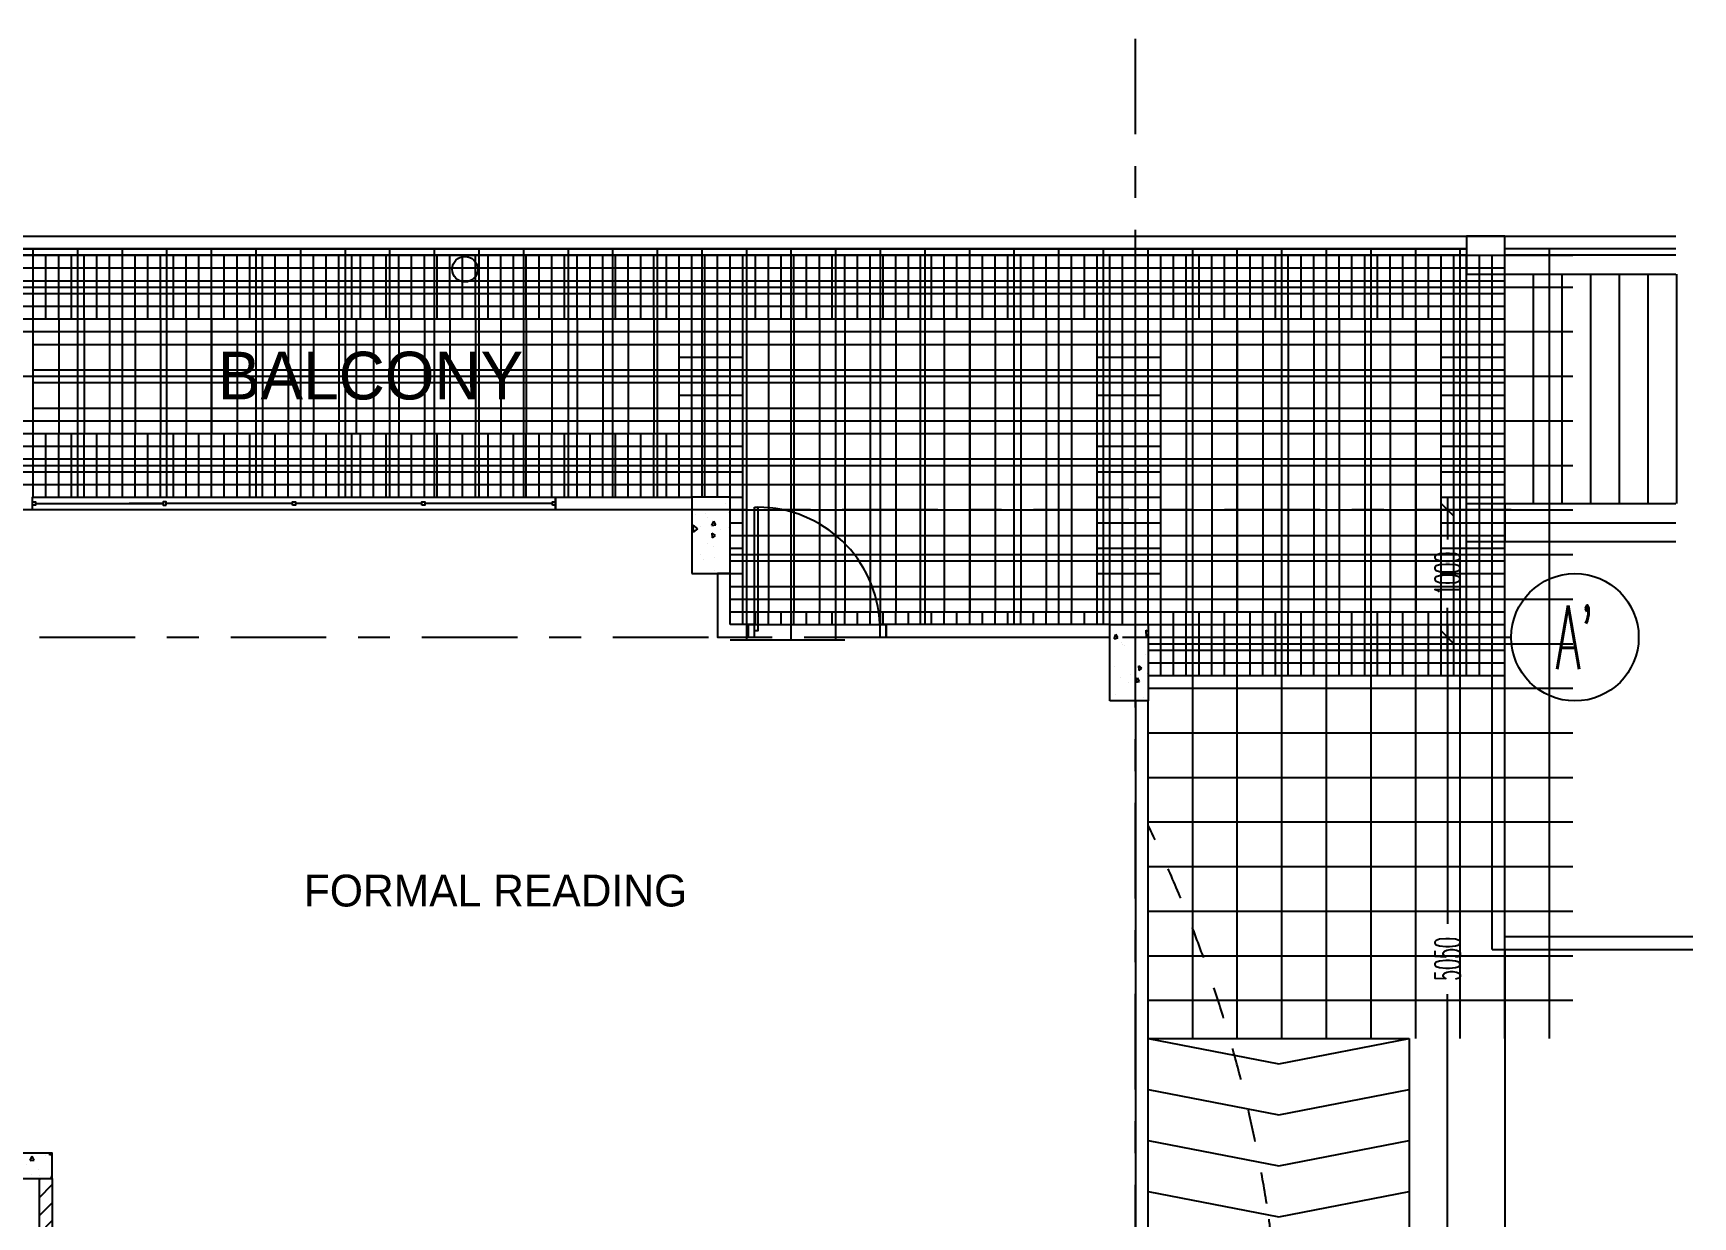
# Model space of a CAD drawing. Extents: x -15993 to 86771, y -21965 to 41866.
# Drawn here: x 62650 to 75675, y 6000 to 15293 of the extents above; entities that cross this region are included whole.
import ezdxf
from ezdxf.enums import TextEntityAlignment as Align

# ---------------------------------------------------------------- set-up
doc = ezdxf.new("R2010")
doc.units = 0
doc.header["$LTSCALE"] = 100
doc.header["$MEASUREMENT"] = 0
doc.header["$PDMODE"] = 3
doc.header["$PDSIZE"] = -5
for name, pattern in [('HIDDEN', [5, 2.5, -2.5]), ('HIDDEN2', [2.5, 1.25, -1.25]), ('X030--AG$0$CENTER', [15, 7.5, -2.5, 2.5, -2.5])]:
    doc.linetypes.add(name, pattern=pattern)
doc.layers.get('0').update_dxf_attribs({"color": 8, "linetype": 'CONTINUOUS'})
doc.layers.get('DEFPOINTS').update_dxf_attribs({"color": 8, "linetype": 'CONTINUOUS'})
for name, color, linetype in [('000-H', 8, 'CONTINUOUS'), ('030--', 8, 'CONTINUOUS'), ('200-T', 8, 'CONTINUOUS'), ('210--', 8, 'CONTINUOUS'), ('240--', 8, 'CONTINUOUS'), ('280--', 8, 'CONTINUOUS'), ('310--', 8, 'CONTINUOUS'), ('320--', 8, 'CONTINUOUS'), ('430-B', 8, 'CONTINUOUS'), ('431--', 8, 'CONTINUOUS'), ('432--', 8, 'CONTINUOUS'), ('570--', 8, 'HIDDEN2'), ('900--', 8, 'CONTINUOUS'), ('950--', 8, 'CONTINUOUS'), ('960--', 8, 'CONTINUOUS'), ('980--', 8, 'CONTINUOUS'), ('X030--AG$0$000-D', 8, 'CONTINUOUS'), ('X030--AG$0$030--', 8, 'CONTINUOUS'), ('XG740-A2$0$000-H', 8, 'CONTINUOUS'), ('XG740-A2$0$220--', 8, 'CONTINUOUS'), ('XG740-A2$0$280--', 8, 'CONTINUOUS')]:
    doc.layers.add(name, color=color, linetype=linetype)
doc.styles.add('HELV', font='hvl____.pfb')
doc.styles.add('ROMANS_5', font='romans.shx', dxfattribs={"width": 0.5})
doc.styles.add('X030--AG$0$ROMANS_5', font='ROMANS.SHX', dxfattribs={"width": 0.5})
doc.dimstyles.new('100', dxfattribs={"dimscale": 100, "dimtxt": 2, "dimasz": 0, "dimexe": 1, "dimexo": 5, "dimgap": 1, "dimtad": 0, "dimrnd": 1, "dimdsep": 46, "dimtxsty": 'ROMANS_5', "dimtsz": 0.5, "dimcen": 1, "dimdle": 1, "dimadec": 0, "dimazin": 0, "dimtfac": 1, "dimtix": 1, "dimtofl": 0, "dimtmove": 2, "dimatfit": 3, "dimfxl": 1, "dimtolj": 1, "dimarcsym": 0})

# ---------------------------------------------------------------- blocks, each defined once
blk = doc.blocks.new('*X82')
at = {"color": 0}
for p, q in [((62650, 11650), (62650, 13600)), ((63000, 11650), (63000, 13600)), ((63350, 11650), (63350, 13600)), ((63700, 11650), (63700, 13600)), ((64050, 11650), (64050, 13600)), ((64400, 11650), (64400, 13600)), ((64750, 11650), (64750, 13600)), ((65100, 11650), (65100, 13600)), ((65450, 11650), (65450, 13600)), ((65800, 11650), (65800, 13600)), ((66150, 11650), (66150, 13600)), ((66500, 11650), (66500, 13600)), ((66850, 11650), (66850, 13600)), ((67200, 11650), (67200, 13600)), ((67550, 11650), (67550, 13600)), ((67900, 11650), (67900, 13600)), ((68250, 10530), (68250, 13600)), ((68600, 10530), (68600, 13600)), ((68950, 10530), (68950, 13600)), ((69300, 10650), (69300, 13600)), ((69650, 10650), (69650, 13600)), ((70000, 10650), (70000, 13600)), ((70350, 10650), (70350, 13600)), ((70700, 10650), (70700, 13600)), ((71050, 10650), (71050, 13600)), ((71400, 10650), (71400, 13600)), ((71750, 7400), (71750, 13600)), ((72100, 7400), (72100, 13600)), ((72450, 7400), (72450, 13600)), ((72800, 7400), (72800, 13600)), ((73150, 7400), (73150, 13600)), ((73500, 7400), (73500, 13600)), ((73850, 7400), (73850, 13600)), ((74200, 7400), (74200, 13600)), ((74550, 7400), (74550, 13600)), ((62550, 13300), (74734, 13300)), ((62550, 12950), (74734, 12950)), ((62550, 12600), (74734, 12600)), ((62550, 12250), (74734, 12250)), ((62550, 11900), (74734, 11900)), ((68120, 11550), (74734, 11550)), ((68120, 11200), (74734, 11200)), ((68120, 10850), (74734, 10850)), ((71400, 10500), (74734, 10500)), ((71400, 10150), (74734, 10150)), ((71400, 9800), (74734, 9800)), ((71400, 9450), (74734, 9450)), ((71400, 9100), (74734, 9100)), ((71400, 8750), (74734, 8750)), ((71400, 8400), (74734, 8400)), ((71400, 8050), (74734, 8050)), ((71400, 7700), (74734, 7700))]:
    blk.add_line(p, q, dxfattribs=at)
blk = doc.blocks.new('*X257')
at = {"color": 0}
for p, q in [((59485, 6385), (59485, 6385)), ((59543, 6471), (59543, 6471)), ((59585, 6460), (59585, 6460)), ((59616, 6423), (59631, 6457)), ((59616, 6423), (59645, 6428)), ((59645, 6428), (59631, 6457)), ((59706, 6478), (59706, 6478)), ((59755, 6469), (59755, 6469)), ((59824, 6479), (59824, 6479)), ((59827, 6412), (59824, 6450)), ((59850, 6431), (59824, 6449)), ((59827, 6412), (59850, 6431)), ((59836, 6484), (59836, 6484)), ((59964, 6489), (59964, 6489)), ((59969, 6491), (59973, 6500)), ((59969, 6491), (59999, 6497)), ((59999, 6497), (59997, 6500)), ((60065, 6500), (60065, 6500)), ((60138, 6426), (60138, 6426)), ((60142, 6414), (60142, 6414)), ((60418, 6427), (60415, 6464)), ((60441, 6446), (60415, 6464)), ((60418, 6427), (60441, 6446)), ((60522, 6393), (60522, 6393)), ((60668, 6407), (60668, 6407)), ((60792, 6477), (60792, 6477)), ((60954, 6457), (60954, 6457)), ((61009, 6441), (61006, 6479)), ((61032, 6460), (61006, 6478)), ((61009, 6441), (61032, 6460)), ((61148, 6446), (61148, 6446)), ((61174, 6434), (61174, 6434)), ((61200, 6355), (61215, 6389)), ((61229, 6361), (61215, 6389)), ((61262, 6388), (61262, 6388)), ((61384, 6415), (61384, 6415)), ((61551, 6386), (61551, 6386)), ((61553, 6424), (61568, 6458)), ((61553, 6424), (61583, 6429)), ((61558, 6400), (61558, 6400)), ((61583, 6429), (61568, 6458)), ((61600, 6456), (61596, 6493)), ((61623, 6475), (61596, 6493)), ((61600, 6456), (61623, 6475)), ((61628, 6486), (61628, 6486)), ((61765, 6500), (61765, 6500)), ((61790, 6405), (61790, 6405)), ((61828, 6485), (61828, 6485)), ((61906, 6492), (61910, 6500)), ((61906, 6492), (61936, 6498)), ((61936, 6498), (61935, 6500)), ((62031, 6425), (62031, 6425)), ((62073, 6431), (62073, 6431)), ((62190, 6470), (62188, 6500)), ((62190, 6470), (62213, 6490)), ((62195, 6458), (62195, 6458)), ((62213, 6489), (62198, 6500)), ((62211, 6442), (62211, 6442)), ((62270, 6444), (62270, 6444)), ((62511, 6464), (62511, 6464)), ((62595, 6408), (62595, 6408)), ((62750, 6484), (62750, 6484)), ((62781, 6485), (62780, 6500)), ((62781, 6485), (62799, 6500)), ((59639, 6303), (59639, 6303)), ((59708, 6328), (59708, 6328)), ((59762, 6330), (59762, 6330)), ((59868, 6347), (59868, 6347)), ((60008, 6338), (59970, 6368)), ((59972, 6311), (59970, 6368)), ((59972, 6311), (60008, 6338)), ((60188, 6367), (60188, 6367)), ((60251, 6305), (60251, 6305)), ((60451, 6346), (60451, 6346)), ((60573, 6373), (60573, 6373)), ((60591, 6307), (60591, 6307)), ((60831, 6326), (60831, 6326)), ((60852, 6300), (60862, 6321)), ((60857, 6300), (60856, 6330)), ((60894, 6301), (60856, 6330)), ((60872, 6300), (60862, 6321)), ((60893, 6300), (60894, 6301)), ((60905, 6355), (60905, 6355)), ((61071, 6346), (61071, 6346)), ((61111, 6305), (61111, 6305)), ((61200, 6355), (61229, 6361)), ((61288, 6312), (61288, 6312)), ((61310, 6365), (61310, 6365)), ((61370, 6316), (61370, 6316)), ((61568, 6319), (61568, 6319)), ((61737, 6332), (61737, 6332)), ((61900, 6339), (61900, 6339)), ((61942, 6363), (61942, 6363)), ((62158, 6351), (62158, 6351)), ((62324, 6320), (62324, 6320)), ((62380, 6362), (62380, 6362)), ((62525, 6367), (62525, 6367)), ((62634, 6332), (62634, 6332)), ((62688, 6374), (62688, 6374)), ((62789, 6300), (62799, 6322)), ((62800, 6319), (62799, 6322))]:
    blk.add_line(p, q, dxfattribs=at)
blk = doc.blocks.new('*X258')
at = {"color": 0}
for p, q in [((71133, 10539), (71148, 10573)), ((71162, 10545), (71148, 10573)), ((71180, 10650), (71180, 10650)), ((71387, 10551), (71386, 10607)), ((71400, 10596), (71386, 10607)), ((71387, 10551), (71400, 10560)), ((71133, 10539), (71162, 10545)), ((71194, 10510), (71194, 10510)), ((71197, 10491), (71197, 10491)), ((71218, 10488), (71218, 10488)), ((71293, 10528), (71293, 10528)), ((71102, 10336), (71102, 10336)), ((71136, 10318), (71136, 10318)), ((71329, 10289), (71326, 10326)), ((71352, 10308), (71326, 10326)), ((71329, 10289), (71352, 10308)), ((71378, 10414), (71378, 10414)), ((71182, 10233), (71182, 10233)), ((71249, 10196), (71249, 10196)), ((71264, 10255), (71264, 10255)), ((71303, 10197), (71318, 10231)), ((71303, 10197), (71332, 10202)), ((71332, 10202), (71318, 10231)), ((71393, 10266), (71393, 10266)), ((71148, 10104), (71148, 10104)), ((71363, 10074), (71363, 10074))]:
    blk.add_line(p, q, dxfattribs=at)
blk = doc.blocks.new('*X259')
at = {"color": 0}
for p, q in [((67820, 11627), (67820, 11627)), ((68060, 11646), (68060, 11646)), ((68084, 11604), (68084, 11604)), ((67851, 11516), (67851, 11516)), ((67929, 11522), (67929, 11522)), ((67944, 11494), (67944, 11494)), ((67977, 11428), (67993, 11462)), ((68110, 11527), (68110, 11527)), ((67831, 11375), (67830, 11431)), ((67867, 11402), (67830, 11431)), ((67831, 11375), (67867, 11402)), ((67867, 11394), (67867, 11394)), ((67887, 11423), (67887, 11423)), ((67977, 11428), (68007, 11433)), ((67982, 11330), (67978, 11367)), ((68005, 11349), (67978, 11367)), ((67982, 11330), (68005, 11349)), ((68007, 11433), (67993, 11462)), ((68042, 11400), (68042, 11400)), ((68106, 11413), (68106, 11413)), ((67939, 11285), (67939, 11285)), ((67990, 11262), (67990, 11262)), ((67886, 11199), (67886, 11199)), ((67913, 11162), (67913, 11162)), ((67999, 11173), (67999, 11173)), ((67999, 11077), (67999, 11077))]:
    blk.add_line(p, q, dxfattribs=at)
blk = doc.blocks.new('D-1084')
at = {"color": 0}
for points in [[(-1034, 100), (-1084, 100), (-1084, 0), (-1034, 0)], [(-50, -921), (-75, -921), (-75, 50), (-50, 50)], [(0, 100), (-50, 100), (-50, 0), (0, 0)]]:
    blk.add_lwpolyline(points, close=True, dxfattribs=at)
blk.add_arc((-76, 38), 959, 182.2458, 270.044, dxfattribs=at)
blk = doc.blocks.new('*X739')
at = {"color": 0}
for p, q in [((10519, 8345), (10516, 8375)), ((10519, 8345), (10542, 8364)), ((10542, 8364), (10527, 8375)), ((10674, 8344), (10674, 8344)), ((10679, 8352), (10679, 8352)), ((10714, 8349), (10714, 8349)), ((10914, 8364), (10914, 8364)), ((11109, 8360), (11108, 8375)), ((11109, 8360), (11128, 8375)), ((11211, 8340), (11211, 8340)), ((11261, 8360), (11261, 8375)), ((11261, 8360), (11282, 8375)), ((11373, 8348), (11373, 8348)), ((11392, 8315), (11407, 8349)), ((11404, 8364), (11404, 8364)), ((11422, 8320), (11407, 8349)), ((11632, 8359), (11632, 8359)), ((11700, 8374), (11700, 8375)), ((11700, 8374), (11701, 8375)), ((11716, 8359), (11716, 8359)), ((12147, 8322), (12146, 8375)), ((12147, 8322), (12183, 8349)), ((12183, 8349), (12151, 8375)), ((12477, 8351), (12477, 8351)), ((12521, 8338), (12521, 8338)), ((12753, 8367), (12753, 8367)), ((13033, 8285), (13031, 8341)), ((13069, 8312), (13031, 8341)), ((13329, 8316), (13345, 8350)), ((13359, 8321), (13345, 8350)), ((10194, 8305), (10194, 8305)), ((10409, 8264), (10409, 8264)), ((10422, 8306), (10422, 8306)), ((10435, 8325), (10435, 8325)), ((10585, 8313), (10585, 8313)), ((10592, 8322), (10592, 8322)), ((10685, 8177), (10701, 8211)), ((10715, 8183), (10701, 8211)), ((10793, 8230), (10793, 8230)), ((10843, 8324), (10843, 8324)), ((10898, 8252), (10898, 8252)), ((11038, 8232), (11038, 8232)), ((11039, 8246), (11054, 8280)), ((11039, 8246), (11068, 8252)), ((11068, 8252), (11054, 8280)), ((11063, 8314), (11063, 8314)), ((11329, 8211), (11329, 8211)), ((11392, 8315), (11422, 8320)), ((11446, 8271), (11446, 8271)), ((11518, 8272), (11518, 8272)), ((11710, 8295), (11710, 8295)), ((11829, 8237), (11829, 8237)), ((11921, 8211), (11921, 8211)), ((11997, 8311), (11997, 8311)), ((12018, 8226), (12018, 8226)), ((12099, 8322), (12099, 8322)), ((12140, 8253), (12140, 8253)), ((12160, 8230), (12160, 8230)), ((12401, 8250), (12401, 8250)), ((12482, 8279), (12482, 8279)), ((12606, 8175), (12603, 8209)), ((12629, 8191), (12603, 8209)), ((12623, 8178), (12638, 8212)), ((12652, 8184), (12638, 8212)), ((12640, 8270), (12640, 8270)), ((12830, 8269), (12830, 8269)), ((12866, 8245), (12866, 8245)), ((12880, 8290), (12880, 8290)), ((12952, 8296), (12952, 8296)), ((12976, 8247), (12991, 8281)), ((12976, 8247), (13005, 8253)), ((13005, 8253), (12991, 8281)), ((13033, 8285), (13069, 8312)), ((13120, 8309), (13120, 8309)), ((13136, 8330), (13136, 8330)), ((13197, 8186), (13194, 8224)), ((13220, 8206), (13194, 8224)), ((13250, 8208), (13250, 8208)), ((13329, 8316), (13359, 8321)), ((13360, 8329), (13360, 8329)), ((10140, 8184), (10140, 8184)), ((10558, 8193), (10558, 8193)), ((10685, 8177), (10715, 8183)), ((11176, 8192), (11176, 8192)), ((11207, 8184), (11207, 8184)), ((11422, 8175), (11421, 8180)), ((11429, 8175), (11421, 8180)), ((11680, 8191), (11680, 8191)), ((12014, 8175), (12012, 8195)), ((12038, 8176), (12012, 8195)), ((12036, 8175), (12038, 8176)), ((12213, 8200), (12213, 8200)), ((12610, 8175), (12629, 8191)), ((12623, 8178), (12652, 8184)), ((12779, 8175), (12779, 8175)), ((13037, 8186), (13037, 8186)), ((13136, 8200), (13136, 8200)), ((13197, 8186), (13220, 8206)), ((13405, 8202), (13405, 8202)), ((13484, 8197), (13484, 8197))]:
    blk.add_line(p, q, dxfattribs=at)
blk = doc.blocks.new('*X744')
at = {"color": 0}
for p, q in [((13402, 8169), (13407, 8175)), ((13402, 8028), (13502, 8128)), ((13402, 7886), (13502, 7986)), ((13402, 7745), (13502, 7845)), ((13402, 7604), (13502, 7704)), ((13402, 7462), (13502, 7562)), ((13456, 7375), (13556, 7475)), ((13597, 7375), (13697, 7475)), ((13739, 7375), (13839, 7475)), ((13880, 7375), (13980, 7475)), ((14022, 7375), (14122, 7475)), ((14163, 7375), (14263, 7475)), ((14304, 7375), (14404, 7475)), ((14446, 7375), (14546, 7475)), ((14587, 7375), (14687, 7475)), ((14729, 7375), (14829, 7475)), ((14870, 7375), (14970, 7475)), ((15012, 7375), (15112, 7475)), ((15153, 7375), (15253, 7475)), ((15294, 7375), (15394, 7475)), ((15436, 7375), (15536, 7475)), ((15577, 7375), (15677, 7475)), ((15719, 7375), (15819, 7475)), ((15860, 7375), (15960, 7475)), ((16001, 7375), (16101, 7475)), ((16143, 7375), (16243, 7475)), ((16284, 7375), (16384, 7475)), ((16426, 7375), (16526, 7475)), ((16567, 7375), (16667, 7475)), ((16657, 7323), (16809, 7475)), ((16850, 7375), (16950, 7475)), ((16991, 7375), (17091, 7475)), ((17133, 7375), (17233, 7475)), ((17274, 7375), (17374, 7475)), ((17416, 7375), (17516, 7475)), ((17557, 7375), (17657, 7475)), ((17699, 7375), (17799, 7475)), ((16657, 7182), (16757, 7282)), ((16657, 7040), (16757, 7140)), ((16657, 6899), (16757, 6999)), ((16657, 6757), (16757, 6857)), ((16657, 6616), (16757, 6716)), ((16657, 6475), (16757, 6575)), ((16657, 6333), (16757, 6433)), ((16657, 6192), (16757, 6292)), ((16657, 6050), (16757, 6150)), ((16657, 5909), (16757, 6009)), ((16657, 5767), (16757, 5867)), ((14057, 5713), (14119, 5775)), ((14057, 5572), (14157, 5672)), ((16657, 5626), (16757, 5726)), ((14057, 5430), (14157, 5530)), ((16657, 5485), (16757, 5585)), ((14057, 5289), (14157, 5389)), ((16657, 5343), (16757, 5443)), ((14057, 5147), (14157, 5247)), ((16657, 5202), (16757, 5302)), ((14057, 5006), (14157, 5106)), ((16657, 5060), (16757, 5160)), ((14057, 4864), (14157, 4964)), ((16657, 4919), (16757, 5019)), ((14057, 4723), (14157, 4823)), ((16657, 4777), (16757, 4877)), ((16657, 4636), (16757, 4736)), ((14057, 4582), (14157, 4682)), ((16657, 4495), (16757, 4595)), ((14057, 4440), (14157, 4540)), ((16657, 4353), (16757, 4453)), ((14057, 4299), (14157, 4399)), ((16657, 4212), (16770, 4325)), ((16811, 4225), (16911, 4325)), ((16953, 4225), (17053, 4325)), ((17094, 4225), (17194, 4325)), ((17236, 4225), (17336, 4325)), ((17377, 4225), (17477, 4325)), ((17518, 4225), (17618, 4325)), ((17660, 4225), (17760, 4325)), ((17801, 4225), (17901, 4325)), ((11802, 4165), (11812, 4175)), ((11853, 4075), (11953, 4175)), ((11994, 4075), (12094, 4175)), ((12136, 4075), (12236, 4175)), ((12277, 4075), (12377, 4175)), ((12419, 4075), (12519, 4175)), ((12560, 4075), (12660, 4175)), ((12701, 4075), (12801, 4175)), ((12843, 4075), (12943, 4175)), ((12984, 4075), (13084, 4175)), ((13126, 4075), (13226, 4175)), ((13207, 4014), (13367, 4175)), ((13409, 4075), (13509, 4175)), ((13550, 4075), (13650, 4175)), ((13691, 4075), (13791, 4175)), ((13833, 4075), (13933, 4175)), ((13974, 4075), (14157, 4257)), ((14116, 4075), (14216, 4175)), ((14257, 4075), (14357, 4175)), ((14399, 4075), (14499, 4175)), ((14540, 4075), (14640, 4175)), ((14681, 4075), (14781, 4175)), ((14823, 4075), (14923, 4175)), ((14964, 4075), (15064, 4175)), ((15106, 4075), (15206, 4175)), ((15247, 4075), (15347, 4175)), ((15388, 4075), (15488, 4175)), ((15530, 4075), (15630, 4175)), ((15671, 4075), (15771, 4175)), ((15813, 4075), (15913, 4175)), ((15954, 4075), (16054, 4175)), ((16096, 4075), (16196, 4175)), ((16237, 4075), (16337, 4175)), ((16378, 4075), (16478, 4175)), ((16520, 4075), (16620, 4175)), ((16657, 4070), (16757, 4170)), ((13207, 3873), (13307, 3973)), ((16657, 3929), (16757, 4029)), ((13207, 3732), (13307, 3832)), ((16657, 3788), (16757, 3888)), ((13207, 3590), (13307, 3690)), ((16657, 3646), (16757, 3746)), ((13207, 3449), (13307, 3549)), ((16657, 3505), (16757, 3605)), ((13207, 3307), (13307, 3407)), ((16657, 3363), (16757, 3463)), ((13207, 3166), (13307, 3266)), ((16657, 3222), (16757, 3322)), ((16657, 3080), (16757, 3180)), ((13207, 3025), (13307, 3125)), ((16657, 2939), (16757, 3039)), ((13207, 2883), (13307, 2983)), ((16657, 2798), (16757, 2898)), ((13207, 2742), (13307, 2842)), ((16657, 2656), (16757, 2756)), ((13207, 2600), (13307, 2700)), ((16657, 2515), (16757, 2615)), ((13223, 2475), (13307, 2559)), ((16657, 2373), (16757, 2473)), ((16657, 2232), (16757, 2332)), ((16657, 2090), (16757, 2190)), ((16657, 1949), (16757, 2049)), ((16657, 1808), (16757, 1908)), ((16657, 1666), (16757, 1766)), ((14352, 1483), (14444, 1575)), ((14486, 1475), (14586, 1575)), ((14627, 1475), (14727, 1575)), ((14768, 1475), (14868, 1575)), ((14910, 1475), (15010, 1575)), ((15051, 1475), (15151, 1575)), ((15193, 1475), (15293, 1575)), ((15334, 1475), (15434, 1575)), ((15475, 1475), (15575, 1575)), ((15617, 1475), (15717, 1575)), ((15758, 1475), (15858, 1575)), ((15900, 1475), (16000, 1575)), ((16041, 1475), (16141, 1575)), ((16183, 1475), (16283, 1575)), ((16324, 1475), (16424, 1575)), ((16465, 1475), (16565, 1575)), ((16607, 1475), (16757, 1625)), ((16748, 1475), (16848, 1575)), ((16890, 1475), (16990, 1575)), ((17031, 1475), (17131, 1575)), ((17173, 1475), (17273, 1575)), ((17314, 1475), (17414, 1575)), ((17455, 1475), (17555, 1575)), ((17597, 1475), (17697, 1575)), ((14352, 1341), (14452, 1441)), ((17738, 1475), (17802, 1538)), ((14352, 1200), (14452, 1300)), ((14352, 1058), (14452, 1158)), ((14352, 917), (14452, 1017)), ((14352, 775), (14452, 875)), ((14352, 634), (14452, 734)), ((14352, 493), (14452, 593)), ((14352, 351), (14452, 451)), ((14352, 210), (14452, 310)), ((14258, -25), (14452, 168)), ((13502, 67), (13510, 75)), ((13551, -25), (13651, 75)), ((13693, -25), (13793, 75)), ((13834, -25), (13934, 75)), ((13975, -25), (14075, 75)), ((14117, -25), (14217, 75)), ((14352, -73), (14452, 27)), ((14352, -215), (14452, -115)), ((14352, -356), (14452, -256)), ((14352, -497), (14452, -397)), ((14352, -639), (14452, -539)), ((14352, -780), (14452, -680)), ((14448, -825), (14452, -822))]:
    blk.add_line(p, q, dxfattribs=at)
blk = doc.blocks.new('XG740-A2', base_point=(10102, -125))
at = {"layer": 'XG740-A2$0$220--'}
blk.add_lwpolyline([(13402, 7375), (13402, 8175), (13502, 8175), (13502, 7475)], dxfattribs=at)
at = {"layer": 'XG740-A2$0$280--'}
blk.add_lwpolyline([(10102, 8175), (13502, 8175), (13502, 8375), (10102, 8375)], close=True, dxfattribs=at)
at = {"layer": 'XG740-A2$0$000-H'}
for name in ['*X739', '*X744']:
    blk.add_blockref(name, (0, 0), dxfattribs=at)
blk = doc.blocks.new('*D760')
at = {"layer": 'DEFPOINTS', "color": 0, "transparency": 16777216}
for p in [(73150, 10550), (73750, 10550), (73150, 5500)]:
    blk.add_point(p, dxfattribs=at)
at = {"layer": 'X030--AG$0$000-D', "color": 0, "lineweight": -2, "transparency": 16777216}
for p, q in [((73800, 10500), (73700, 10600)), ((73750, 10650), (73750, 8301)), ((73650, 10550), (73850, 10550)), ((73750, 5400), (73750, 7749)), ((73650, 5500), (73850, 5500)), ((73800, 5450), (73700, 5550))]:
    blk.add_line(p, q, dxfattribs=at)
at = {"layer": 'X030--AG$0$000-D', "color": 0, "transparency": 16777216, "insert": (73750, 8025), "char_height": 200, "attachment_point": 5, "rotation": 90, "style": 'ROMANS_5'}
blk.add_mtext('\\A1;5050', dxfattribs=at)
blk = doc.blocks.new('*D761')
at = {"layer": 'DEFPOINTS', "color": 0, "transparency": 16777216}
for p in [(73150, 11550), (73750, 11550), (73150, 10550)]:
    blk.add_point(p, dxfattribs=at)
at = {"layer": 'X030--AG$0$000-D', "color": 0, "lineweight": -2, "transparency": 16777216}
for p, q in [((73800, 11500), (73700, 11600)), ((73750, 11650), (73750, 11319)), ((73650, 11550), (73850, 11550)), ((73750, 10450), (73750, 10781)), ((73800, 10500), (73700, 10600)), ((73650, 10550), (73850, 10550))]:
    blk.add_line(p, q, dxfattribs=at)
at = {"layer": 'X030--AG$0$000-D', "color": 0, "transparency": 16777216, "insert": (73750, 11050), "char_height": 200, "attachment_point": 5, "rotation": 90, "style": 'ROMANS_5'}
blk.add_mtext('\\A1;1000', dxfattribs=at)

msp = doc.modelspace()

# ---------------------------------------------------------------- linework, layer by layer
at = {"layer": '030--', "color": 8}
msp.add_circle((74750, 10550), 500, dxfattribs=at)
at = {"layer": '210--'}
for p, q in [((74100, 8100), (74100, 11300)), ((74200, 8200), (74200, 11300)), ((74100, 8100), (75674.923, 8100)), ((74200, 8200), (75674.923, 8200))]:
    msp.add_line(p, q, dxfattribs=at)
for points in [[(66750, 11650), (67820, 11650), (67820, 11550), (66750, 11550)], [(68120, 10650), (68120, 11050), (68020, 11050), (68020, 10550), (68261, 10550), (68261, 10650)], [(69345, 10550), (71100, 10550), (71100, 10650), (69345, 10650)], [(71300, 10050), (71300, 5600), (71400, 5600), (71400, 10050)]]:
    msp.add_lwpolyline(points, close=True, dxfattribs=at)
at = {"layer": '240--'}
for p, q in [((74200, 11600), (74200, 13400)), ((74200, 13400), (75541.514, 13400)), ((74425, 11600), (74425, 13400)), ((74650, 11600), (74650, 13400)), ((74875, 11600), (74875, 13400)), ((75100, 11600), (75100, 13400)), ((75325, 11600), (75325, 13400)), ((75550, 11600), (75550, 13400)), ((74200, 11600), (75541.514, 11600))]:
    msp.add_line(p, q, dxfattribs=at)
at = {"layer": '280--'}
for points in [[(73900, 13400), (74200, 13400), (74200, 13700), (73900, 13700)], [(67820, 11050), (68120, 11050), (68120, 11650), (67820, 11650)], [(73900, 11600), (74200, 11600), (74200, 11300), (73900, 11300)], [(71100, 10050), (71100, 10650), (71400, 10650), (71400, 10050)]]:
    msp.add_lwpolyline(points, close=True, dxfattribs=at)
at = {"layer": '310--'}
for p, q in [((62669, 11600), (63669.75, 11600)), ((63669.75, 11600), (63403.5, 11600)), ((64684.5, 11600), (63694.75, 11600)), ((65699.25, 11600), (64709.5, 11600)), ((66725, 11600), (65724.25, 11600))]:
    msp.add_line(p, q, dxfattribs=at)
at = {"layer": '310--', "color": 8}
msp.add_lwpolyline([(66750, 11650), (66750, 11550), (62644, 11550), (62644, 11650)], close=True, dxfattribs=at)
at = {"layer": '310--'}
for points in [[(62644, 11587.5), (62644, 11612.5), (62669, 11612.5), (62669, 11587.5)], [(63694.75, 11587.5), (63694.75, 11612.5), (63669.75, 11612.5), (63669.75, 11587.5)], [(64684.5, 11587.5), (64684.5, 11612.5), (64709.5, 11612.5), (64709.5, 11587.5)], [(65699.25, 11587.5), (65699.25, 11612.5), (65724.25, 11612.5), (65724.25, 11587.5)], [(66725, 11587.5), (66725, 11612.5), (66750, 11612.5), (66750, 11587.5)]]:
    msp.add_lwpolyline(points, close=True, dxfattribs=at)
at = {"layer": '430-B', "color": 8}
msp.add_line((68120, 10530), (69020, 10530), dxfattribs=at)
at = {"layer": '431--', "color": 8}
for p, q in [((46480, 13550), (74734.326, 13550)), ((62650, 11650), (62650, 13550)), ((62750, 13050), (62750, 13550)), ((62850, 13050), (62850, 13550)), ((62950, 13050), (62950, 13550)), ((63050, 13050), (63050, 13550)), ((63150, 13050), (63150, 13550)), ((63250, 13050), (63250, 13550)), ((63350, 13050), (63350, 13550)), ((63450, 13050), (63450, 13550)), ((63550, 13050), (63550, 13550)), ((63650, 13050), (63650, 13550)), ((63750, 13050), (63750, 13550)), ((63850, 13050), (63850, 13550)), ((63950, 13050), (63950, 13550)), ((64050, 13050), (64050, 13550)), ((64150, 13050), (64150, 13550)), ((64250, 13050), (64250, 13550)), ((64350, 13050), (64350, 13550)), ((64450, 13050), (64450, 13550)), ((64550, 13050), (64550, 13550)), ((64650, 13050), (64650, 13550)), ((64750, 13050), (64750, 13550)), ((64850, 13050), (64850, 13550)), ((64950, 13050), (64950, 13550)), ((65050, 13050), (65050, 13550)), ((65150, 13050), (65150, 13550)), ((65220, 13050), (65220, 13550)), ((65320, 13050), (65320, 13550)), ((65420, 13050), (65420, 13550)), ((65520, 13050), (65520, 13550)), ((65620, 13050), (65620, 13550)), ((65720, 13050), (65720, 13550)), ((65820, 13050), (65820, 13550)), ((65920, 13050), (65920, 13550)), ((66020, 13050), (66020, 13550)), ((66120, 13050), (66120, 13550)), ((66220, 13050), (66220, 13550)), ((66320, 13050), (66320, 13550)), ((66420, 13050), (66420, 13550)), ((66520, 13050), (66520, 13550)), ((66620, 13050), (66620, 13550)), ((66720, 13050), (66720, 13550)), ((66820, 13050), (66820, 13550)), ((66920, 13050), (66920, 13550)), ((67020, 13050), (67020, 13550)), ((67120, 13050), (67120, 13550)), ((67220, 13050), (67220, 13550)), ((67320, 13050), (67320, 13550)), ((67420, 13050), (67420, 13550)), ((67520, 13050), (67520, 13550)), ((67620, 13050), (67620, 13550)), ((67720, 11650), (67720, 13550)), ((67820, 11650), (67820, 13550)), ((67920, 11650), (67920, 13550)), ((68020, 11650), (68020, 13550)), ((68120, 11650), (68120, 13550)), ((68220, 10650), (68220, 13550)), ((68320, 13050), (68320, 13550)), ((68420, 13050), (68420, 13550)), ((68520, 13050), (68520, 13550)), ((68620, 13050), (68620, 13550)), ((68720, 13050), (68720, 13550)), ((68820, 13050), (68820, 13550)), ((68920, 13050), (68920, 13550)), ((69020, 13050), (69020, 13550)), ((69120, 13050), (69120, 13550)), ((69220, 13050), (69220, 13550)), ((69320, 13050), (69320, 13550)), ((69420, 13050), (69420, 13550)), ((69520, 13050), (69520, 13550)), ((69610, 13550), (69610, 13050)), ((69700, 13050), (69700, 13550)), ((69800, 13050), (69800, 13550)), ((69900, 13050), (69900, 13550)), ((70000, 13050), (70000, 13550)), ((70100, 13050), (70100, 13550)), ((70200, 13050), (70200, 13550)), ((70300, 13050), (70300, 13550)), ((70400, 13050), (70400, 13550)), ((70500, 13050), (70500, 13550)), ((70600, 13050), (70600, 13550)), ((70700, 13050), (70700, 13550)), ((70800, 13050), (70800, 13550)), ((70900, 13050), (70900, 13550)), ((71000, 10650), (71000, 13550)), ((71100, 10650), (71100, 13550)), ((71200, 10650), (71200, 13550)), ((71300, 10650), (71300, 13550)), ((71400, 10650), (71400, 13550)), ((71500, 10250), (71500, 13550)), ((71600, 13050), (71600, 13550)), ((71700, 13050), (71700, 13550)), ((71800, 13050), (71800, 13550)), ((71900, 13050), (71900, 13550)), ((72000, 13050), (72000, 13550)), ((72100, 13050), (72100, 13550)), ((72200, 13050), (72200, 13550)), ((72300, 13050), (72300, 13550)), ((72400, 13050), (72400, 13550)), ((72500, 13050), (72500, 13550)), ((72600, 13050), (72600, 13550)), ((72700, 13050), (72700, 13550)), ((72800, 13050), (72800, 13550)), ((72900, 13050), (72900, 13550)), ((73000, 13050), (73000, 13550)), ((73000, 13050), (73000, 13550)), ((73100, 13050), (73100, 13550)), ((73100, 13050), (73100, 13550)), ((73200, 13050), (73200, 13550)), ((73200, 13050), (73200, 13550)), ((73300, 13050), (73300, 13550)), ((73300, 13050), (73300, 13550)), ((73400, 13050), (73400, 13550)), ((73400, 13050), (73400, 13550)), ((73500, 13050), (73500, 13550)), ((73600, 13050), (73600, 13550)), ((73700, 10250), (73700, 13550)), ((73800, 10250), (73800, 13550)), ((73900, 10250), (73900, 13550)), ((74000, 10250), (74000, 13550)), ((74100, 10250), (74100, 13550)), ((74200, 10250), (74200, 13550)), ((46480, 13450), (74200, 13450)), ((46480, 13350), (74200, 13350)), ((46480, 13250), (74200, 13250)), ((46480, 13150), (74200, 13150)), ((46480, 13050), (74200, 13050)), ((67720, 13050), (68220, 13050)), ((71000, 13050), (71500, 13050)), ((73000, 13050), (73500, 13050)), ((67720, 12950), (68220, 12950)), ((71000, 12950), (71500, 12950)), ((73700, 12950), (74200, 12950)), ((67720, 12850), (68220, 12850)), ((71000, 12850), (71500, 12850)), ((73700, 12850), (74200, 12850)), ((67720, 12750), (68220, 12750)), ((67720, 12650), (68220, 12650)), ((71000, 12750), (71500, 12750)), ((71000, 12650), (71500, 12650)), ((73700, 12750), (74200, 12750)), ((73700, 12650), (74200, 12650)), ((67720, 12550), (68220, 12550)), ((71000, 12550), (71500, 12550)), ((73700, 12550), (74200, 12550)), ((67720, 12450), (68220, 12450)), ((71000, 12450), (71500, 12450)), ((73700, 12450), (74200, 12450)), ((67720, 12350), (68220, 12350)), ((67720, 12250), (68220, 12250)), ((71000, 12350), (71500, 12350)), ((71000, 12250), (71500, 12250)), ((73700, 12350), (74200, 12350)), ((73700, 12250), (74200, 12250)), ((46480, 12150), (68220, 12150)), ((62750, 11650), (62750, 12150)), ((62850, 11650), (62850, 12150)), ((62950, 11650), (62950, 12150)), ((63050, 11650), (63050, 12150)), ((63150, 11650), (63150, 12150)), ((63250, 11650), (63250, 12150)), ((63350, 11650), (63350, 12150)), ((63450, 11650), (63450, 12150)), ((63550, 11650), (63550, 12150)), ((63650, 11650), (63650, 12150)), ((63750, 11650), (63750, 12150)), ((63850, 11650), (63850, 12150)), ((63950, 11650), (63950, 12150)), ((64050, 11650), (64050, 12150)), ((64150, 11650), (64150, 12150)), ((64250, 11650), (64250, 12150)), ((64350, 11650), (64350, 12150)), ((64450, 11650), (64450, 12150)), ((64550, 11650), (64550, 12150)), ((64650, 11650), (64650, 12150)), ((64750, 11650), (64750, 12150)), ((64850, 11650), (64850, 12150)), ((64950, 11650), (64950, 12150)), ((65050, 11650), (65050, 12150)), ((65150, 11650), (65150, 12150)), ((65220, 11650), (65220, 12150)), ((65320, 11650), (65320, 12150)), ((65420, 11650), (65420, 12150)), ((65520, 11650), (65520, 12150)), ((65620, 11650), (65620, 12150)), ((65720, 11650), (65720, 12150)), ((65820, 11650), (65820, 12150)), ((65920, 11650), (65920, 12150)), ((66020, 11650), (66020, 12150)), ((66120, 11650), (66120, 12150)), ((66220, 11650), (66220, 12150)), ((66320, 11650), (66320, 12150)), ((66420, 11650), (66420, 12150)), ((66520, 11650), (66520, 12150)), ((66620, 11650), (66620, 12150)), ((66720, 11650), (66720, 12150)), ((66820, 11650), (66820, 12150)), ((66920, 11650), (66920, 12150)), ((67020, 11650), (67020, 12150)), ((67120, 11650), (67120, 12150)), ((67220, 11650), (67220, 12150)), ((67320, 11650), (67320, 12150)), ((67420, 11650), (67420, 12150)), ((67520, 11650), (67520, 12150)), ((67620, 11650), (67620, 12150)), ((71000, 12150), (71500, 12150)), ((73700, 12150), (74200, 12150)), ((59950, 12050), (68220, 12050)), ((71000, 12050), (71500, 12050)), ((73700, 12050), (74200, 12050)), ((59950, 11950), (68220, 11950)), ((71000, 11950), (71500, 11950)), ((73700, 11950), (74200, 11950)), ((59950, 11850), (68220, 11850)), ((59950, 11750), (68220, 11750)), ((71000, 11850), (71500, 11850)), ((71000, 11750), (71500, 11750)), ((73700, 11850), (74200, 11850)), ((73700, 11750), (74200, 11750)), ((68120, 11650), (68220, 11650)), ((71000, 11650), (71500, 11650)), ((73700, 11650), (74200, 11650)), ((68120, 11550), (68220, 11550)), ((71000, 11550), (71500, 11550)), ((73700, 11550), (74200, 11550)), ((68120, 11450), (68220, 11450)), ((68120, 11350), (68220, 11350)), ((71000, 11450), (71500, 11450)), ((71000, 11350), (71500, 11350)), ((73700, 11450), (74200, 11450)), ((73700, 11350), (74200, 11350)), ((68120, 11250), (68220, 11250)), ((71000, 11250), (71500, 11250)), ((73700, 11250), (74200, 11250)), ((68120, 11150), (68220, 11150)), ((71000, 11150), (71500, 11150)), ((73700, 11150), (74200, 11150)), ((68120, 11050), (68220, 11050)), ((68120, 10950), (68220, 10950)), ((71000, 11050), (71500, 11050)), ((71000, 10950), (71500, 10950)), ((73700, 11050), (74200, 11050)), ((73700, 10950), (74200, 10950)), ((68120, 10850), (68220, 10850)), ((71000, 10850), (71500, 10850)), ((73700, 10850), (74200, 10850)), ((68120, 10750), (74200, 10750)), ((68320, 10650), (68320, 10750)), ((68420, 10650), (68420, 10750)), ((68520, 10650), (68520, 10750)), ((68620, 10650), (68620, 10750)), ((68720, 10650), (68720, 10750)), ((68820, 10650), (68820, 10750)), ((68920, 10650), (68920, 10750)), ((69020, 10650), (69020, 10750)), ((69120, 10650), (69120, 10750)), ((69220, 10650), (69220, 10750)), ((69320, 10650), (69320, 10750)), ((69420, 10650), (69420, 10750)), ((69520, 10650), (69520, 10750)), ((69610, 10750), (69610, 10650)), ((69700, 10650), (69700, 10750)), ((69800, 10650), (69800, 10750)), ((69900, 10650), (69900, 10750)), ((70000, 10650), (70000, 10750)), ((70100, 10650), (70100, 10750)), ((70200, 10650), (70200, 10750)), ((70300, 10650), (70300, 10750)), ((70400, 10650), (70400, 10750)), ((70500, 10650), (70500, 10750)), ((70600, 10650), (70600, 10750)), ((70700, 10650), (70700, 10750)), ((70800, 10650), (70800, 10750)), ((70900, 10650), (70900, 10750)), ((71600, 10250), (71600, 10750)), ((71700, 10250), (71700, 10750)), ((71800, 10250), (71800, 10750)), ((71900, 10250), (71900, 10750)), ((72000, 10250), (72000, 10750)), ((72100, 10250), (72100, 10750)), ((72200, 10250), (72200, 10750)), ((72300, 10250), (72300, 10750)), ((72400, 10250), (72400, 10750)), ((72500, 10250), (72500, 10750)), ((72600, 10250), (72600, 10750)), ((72700, 10250), (72700, 10750)), ((72800, 10250), (72800, 10750)), ((72900, 10250), (72900, 10750)), ((73000, 10250), (73000, 10750)), ((73100, 10250), (73100, 10750)), ((73200, 10250), (73200, 10750)), ((73300, 10250), (73300, 10750)), ((73400, 10250), (73400, 10750)), ((73500, 10250), (73500, 10750)), ((73600, 10250), (73600, 10750)), ((68261, 10650), (69345, 10650)), ((71400, 10650), (74200, 10650)), ((71400, 10550), (74200, 10550)), ((71400, 10450), (74200, 10450)), ((71400, 10350), (74200, 10350)), ((71400, 10250), (74200, 10250))]:
    msp.add_line(p, q, dxfattribs=at)
at = {"layer": '432--', "color": 8}
for p, q in [((62850, 13050), (62850, 12150)), ((63050, 13050), (63050, 12150)), ((63250, 13050), (63250, 12150)), ((63450, 13050), (63450, 12150)), ((63650, 13050), (63650, 12150)), ((63850, 13050), (63850, 12150)), ((64050, 13050), (64050, 12150)), ((64250, 13050), (64250, 12150)), ((64450, 13050), (64450, 12150)), ((64650, 13050), (64650, 12150)), ((64850, 13050), (64850, 12150)), ((65050, 13050), (65050, 12150)), ((65185, 13050), (65185, 12150)), ((65320, 13050), (65320, 12150)), ((65520, 13050), (65520, 12150)), ((65720, 13050), (65720, 12150)), ((65920, 13050), (65920, 12150)), ((66120, 13050), (66120, 12150)), ((66320, 13050), (66320, 12150)), ((66520, 13050), (66520, 12150)), ((66720, 13050), (66720, 12150)), ((66920, 13050), (66920, 12150)), ((67120, 13050), (67120, 12150)), ((67320, 13050), (67320, 12150)), ((67520, 13050), (67520, 12150)), ((68420, 13050), (68420, 10750)), ((68620, 13050), (68620, 10750)), ((68820, 13050), (68820, 10750)), ((69020, 13050), (69020, 10750)), ((69220, 13050), (69220, 10750)), ((69420, 13050), (69420, 10750)), ((69610, 13050), (69610, 10750)), ((69800, 13050), (69800, 10750)), ((70000, 13050), (70000, 10750)), ((70200, 13050), (70200, 10750)), ((70400, 13050), (70400, 10750)), ((70600, 13050), (70600, 10750)), ((70800, 13050), (70800, 10750)), ((71700, 13050), (71700, 10750)), ((71900, 13050), (71900, 10750)), ((72100, 13050), (72100, 10750)), ((72300, 13050), (72300, 10750)), ((72500, 13050), (72500, 10750)), ((72700, 13050), (72700, 10750)), ((72900, 13050), (72900, 10750)), ((73100, 13050), (73100, 10750)), ((73300, 13050), (73300, 10750)), ((73500, 13050), (73500, 10750)), ((62650, 12850), (67720, 12850)), ((68220, 12850), (71000, 12850)), ((71500, 12850), (73700, 12850)), ((62650, 12650), (67720, 12650)), ((68220, 12650), (71000, 12650)), ((71500, 12650), (73700, 12650)), ((62650, 12550), (67720, 12550)), ((68220, 12550), (71000, 12550)), ((71500, 12550), (73700, 12550)), ((62650, 12350), (67720, 12350)), ((68220, 12350), (71000, 12350)), ((71500, 12350), (73700, 12350)), ((68220, 12150), (71000, 12150)), ((71500, 12150), (73700, 12150)), ((68220, 11950), (71000, 11950)), ((71500, 11950), (73700, 11950)), ((68220, 11750), (71000, 11750)), ((71500, 11750), (73700, 11750)), ((68220, 11550), (71000, 11550)), ((71500, 11550), (73700, 11550)), ((68220, 11350), (71000, 11350)), ((71500, 11350), (73700, 11350)), ((68220, 11150), (71000, 11150)), ((71500, 11150), (73700, 11150)), ((68220, 10950), (71000, 10950)), ((71500, 10950), (73700, 10950))]:
    msp.add_line(p, q, dxfattribs=at)
at = {"layer": '570--', "color": 8, "linetype": 'HIDDEN'}
msp.add_lwpolyline([(71400, 9075, -0.072788886), (72331.368, 6100.673, -0.039556248), (72400, 5234.51), (72400, 3219)], format="xyb", dxfattribs=at)
at = {"layer": '900--', "color": 8}
for p, q in [((46330, 13700), (74200, 13700)), ((74200, 13600), (74200, 13700)), ((46230, 13600), (73900, 13600))]:
    msp.add_line(p, q, dxfattribs=at)
at = {"layer": '950--'}
for p, q in [((73900, 13600), (46230, 13600)), ((75541.514, 13600), (74200, 13600)), ((74200, 11450), (75541.514, 11450)), ((74200, 8100), (74200, -5684.973)), ((73450, 7400), (73450, -1100))]:
    msp.add_line(p, q, dxfattribs=at)
for points in [[(71400, 7400), (72425, 7200), (73450, 7400)], [(71400, 7400), (73450, 7400)], [(71400, 7000), (72425, 6800), (73450, 7000)], [(71400, 6600), (72425, 6400), (73450, 6600)], [(71400, 6200), (72425, 6000), (73450, 6200)]]:
    msp.add_lwpolyline(points, dxfattribs=at)
at = {"layer": '960--'}
msp.add_circle((66038.547, 13439.981), 100, dxfattribs=at)
at = {"layer": '980--'}
for points in [[(46350, 13700), (75541.514, 13700)], [(74200, 11450), (75541.514, 11450)], [(75541.514, 11300), (74200, 11300)]]:
    msp.add_lwpolyline(points, dxfattribs=at)
for points in [[(73900, 13550), (46110, 13550, 0.143457799)], [(75541.514, 13550), (74200, 13550, 0.143457799)]]:
    msp.add_lwpolyline(points, format="xyb", dxfattribs=at)
at = {"layer": 'X030--AG$0$030--', "linetype": 'X030--AG$0$CENTER'}
for p, q in [((71300, -15500), (71300, 24776.757)), ((74250, 11550), (-3350, 11550)), ((35700, 10550), (74250, 10550))]:
    msp.add_line(p, q, dxfattribs=at)

# ---------------------------------------------------------------- block references
msp.add_blockref('XG740-A2', (59400, -2000))
at = {"layer": '000-H'}
for name in ['*X259', '*X258', '*X257']:
    msp.add_blockref(name, (0, 0), dxfattribs=at)
at = {"layer": '320--', "rotation": 180}
msp.add_blockref('D-1084', (68261, 10650), dxfattribs=at)
at = {"layer": '430-B'}
msp.add_blockref('*X82', (0, 0), dxfattribs=at)

# ---------------------------------------------------------------- texts
at = {"layer": '030--', "color": 8, "linetype": 'Continuous', "style": 'X030--AG$0$ROMANS_5', "width": 0.5}
msp.add_text("A'", height=500, dxfattribs=at).set_placement((74750, 10550), align=Align.MIDDLE)
at = {"layer": '200-T', "style": 'HELV'}
for s, height, p in [('BALCONY', 375, (64099.361, 12417.193)), ('FORMAL READING', 250, (64773.626, 8436.58))]:
    msp.add_text(s, height=height, dxfattribs=at).set_placement(p)

# ---------------------------------------------------------------- dimensions: what is measured, and where the dimension line sits
at = {"layer": 'X030--AG$0$000-D'}
for base, p1, p2, picture, middle in [((73750, 11550), (73150, 10550), (73150, 11550), '*D761', (73750, 11050)), ((73750, 10550), (73150, 5500), (73150, 10550), '*D760', (73750, 8025))]:
    dim = msp.add_linear_dim(base=base, p1=p1, p2=p2, angle=270, dimstyle='100', dxfattribs=at)
    dim.commit()
    dim.dimension.update_dxf_attribs({"geometry": picture, "text_midpoint": middle})

doc.saveas('drawing.dxf')
